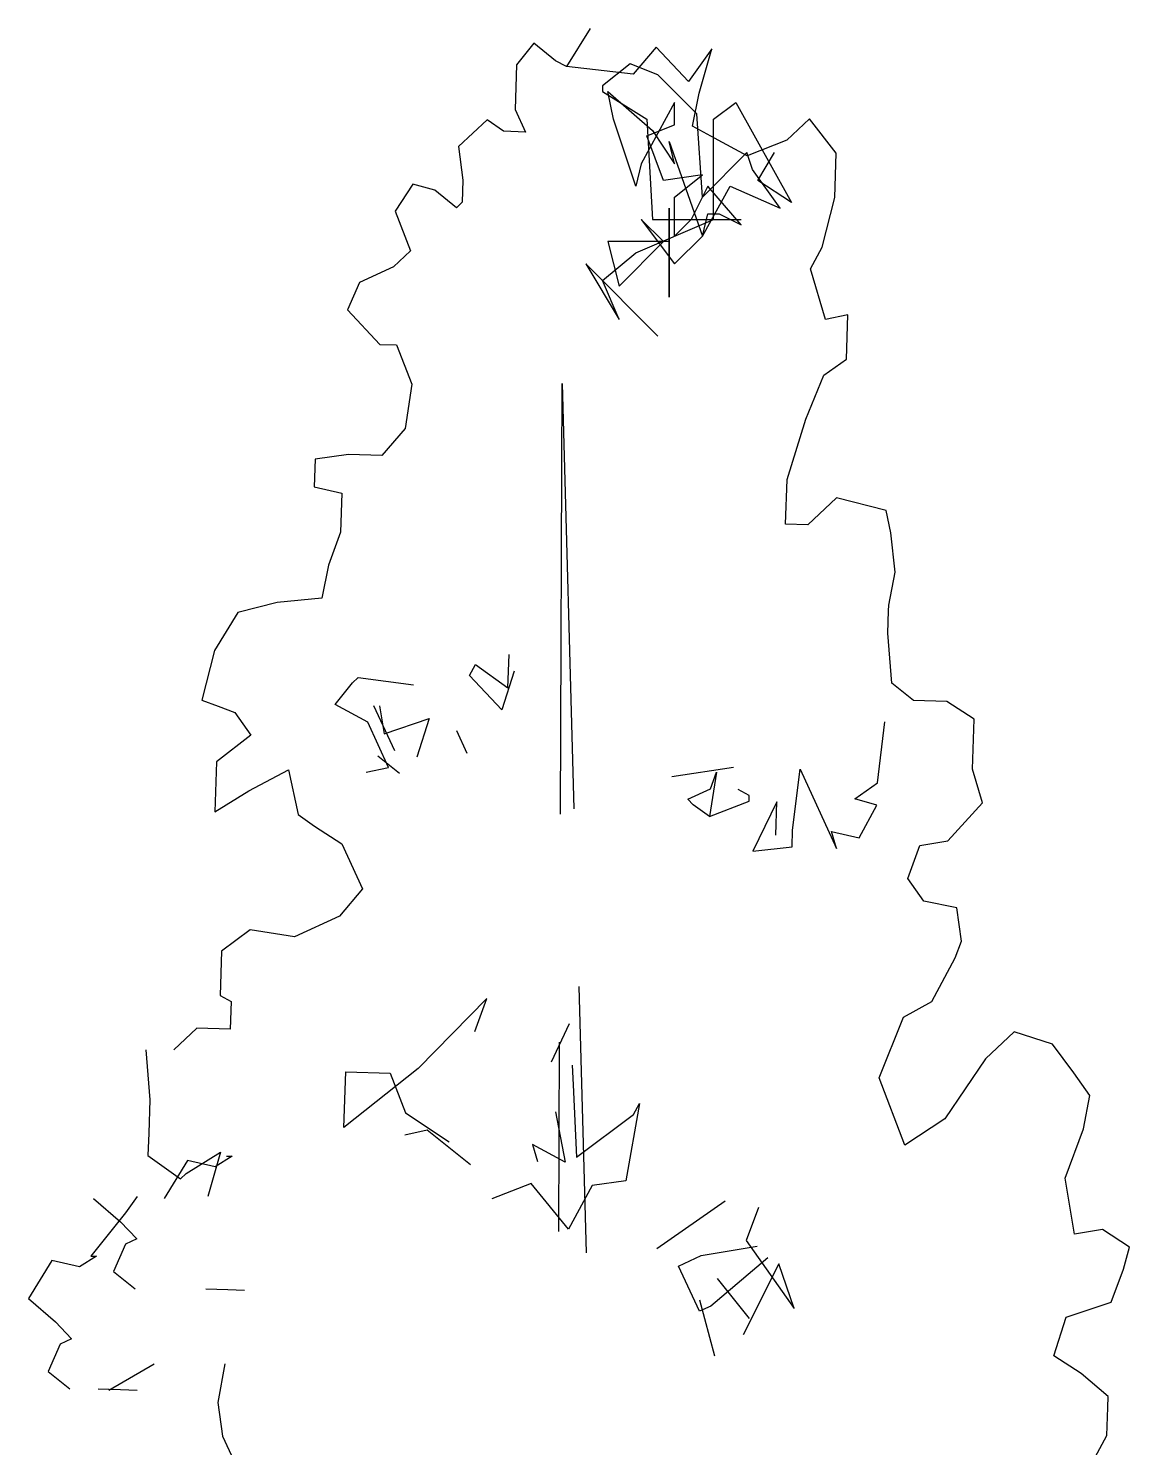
# Model space of a CAD drawing. Header units: millimetres. Extents: x 87938 to 265635, y 330093 to 434310.
# Drawn here: x 233093 to 236605, y 354503 to 359027 of the extents above; entities that cross this region are included whole.
import ezdxf

# ---------------------------------------------------------------- set-up
doc = ezdxf.new("R2010")
doc.units = ezdxf.units.MM

# ---------------------------------------------------------------- blocks, each defined once
blk = doc.blocks.new('A$C06EC6358')
for p, q in [((2089.4, 8390), (2027, 8288.6)), ((2089.4, 8390), (2027, 8288.6)), ((1940.3, 8350.4), (1894.2, 8292.8)), ((1940.3, 8350.4), (1894.2, 8292.8)), ((1997.9, 8304.2), (1940.3, 8350.4)), ((1997.9, 8304.2), (1940.3, 8350.4)), ((2265, 8340.1), (2203.6, 8268.1)), ((2265, 8340.1), (2203.6, 8268.1)), ((2350.8, 8248.7), (2265, 8340.1)), ((2350.8, 8248.7), (2265, 8340.1)), ((2412.7, 8335.4), (2350.8, 8248.7)), ((2412.7, 8335.4), (2350.8, 8248.7)), ((2379.4, 8218.2), (2412.7, 8335.4)), ((2379.4, 8218.2), (2412.7, 8335.4)), ((2027, 8288.6), (1997.9, 8304.2)), ((2027, 8288.6), (1997.9, 8304.2)), ((2196, 8296.1), (2122, 8237)), ((2196, 8296.1), (2122, 8237)), ((2269.8, 8266.6), (2196, 8296.1)), ((2269.8, 8266.6), (2196, 8296.1)), ((1894.2, 8292.8), (1890.4, 8174.6)), ((1894.2, 8292.8), (1890.4, 8174.6)), ((2203.6, 8268.1), (2027, 8288.6)), ((2203.6, 8268.1), (2027, 8288.6)), ((2373.1, 8163.2), (2269.8, 8266.6)), ((2373.1, 8163.2), (2269.8, 8266.6)), ((2122, 8237), (2122, 8222.3)), ((2122, 8237), (2122, 8222.3)), ((2122, 8222.3), (2240.2, 8148.5)), ((2122, 8222.3), (2240.2, 8148.5)), ((2136.9, 8222.3), (2254.9, 8119)), ((2151.6, 8148.5), (2136.9, 8222.3)), ((2136.9, 8222.3), (2254.9, 8119)), ((2151.6, 8148.5), (2136.9, 8222.3)), ((2314, 8192.8), (2225.4, 8030.3)), ((2314, 8192.8), (2225.4, 8030.3)), ((2314, 8133.7), (2314, 8192.8)), ((2314, 8133.7), (2314, 8192.8)), ((2361.7, 8130.1), (2379.4, 8218.2)), ((2361.7, 8130.1), (2379.4, 8218.2)), ((2417.4, 8148.5), (2476.5, 8192.8)), ((2417.4, 8148.5), (2476.5, 8192.8)), ((2476.5, 8192.8), (2624.2, 7927)), ((2476.5, 8192.8), (2624.2, 7927)), ((1815.7, 8147.4), (1739.5, 8076)), ((1815.7, 8147.4), (1739.5, 8076)), ((1859, 8116.5), (1815.7, 8147.4)), ((1859, 8116.5), (1815.7, 8147.4)), ((1890.4, 8174.6), (1918.1, 8114.6)), ((1890.4, 8174.6), (1918.1, 8114.6)), ((2210.7, 7971.2), (2151.6, 8148.5)), ((2210.7, 7971.2), (2151.6, 8148.5)), ((2240.2, 8148.5), (2254.9, 7882.6)), ((2240.2, 8148.5), (2254.9, 7882.6)), ((2387.8, 7941.7), (2373.1, 8163.2)), ((2387.8, 7941.7), (2373.1, 8163.2)), ((2417.4, 7882.6), (2417.4, 8148.5)), ((2417.4, 7882.6), (2417.4, 8148.5)), ((2672.7, 8149.8), (2611.8, 8092.6)), ((2672.7, 8149.8), (2611.8, 8092.6)), ((2743.7, 8058.8), (2672.7, 8149.8)), ((2743.7, 8058.8), (2672.7, 8149.8)), ((1918.1, 8114.6), (1859, 8116.5)), ((1918.1, 8114.6), (1859, 8116.5)), ((2240.2, 8104.1), (2314, 8133.7)), ((2240.2, 8104.1), (2314, 8133.7)), ((2254.9, 8119), (2314, 8030.3)), ((2254.9, 8119), (2314, 8030.3)), ((2419.9, 8098.7), (2361.7, 8130.1)), ((2419.9, 8098.7), (2361.7, 8130.1)), ((1739.5, 8076), (1751.5, 7987)), ((1739.5, 8076), (1751.5, 7987)), ((2284.5, 7986.1), (2240.2, 8104.1)), ((2284.5, 7986.1), (2240.2, 8104.1)), ((2299.3, 8089.4), (2387.8, 7838.3)), ((2314, 8030.3), (2299.3, 8089.4)), ((2299.3, 8089.4), (2387.8, 7838.3)), ((2314, 8030.3), (2299.3, 8089.4)), ((2507.1, 8051.6), (2419.9, 8098.7)), ((2507.1, 8051.6), (2419.9, 8098.7)), ((2611.8, 8092.6), (2507.1, 8051.6)), ((2611.8, 8092.6), (2507.1, 8051.6)), ((2506, 8059.9), (2387.8, 7941.7)), ((2506, 8059.9), (2387.8, 7941.7)), ((2520.9, 8015.5), (2506, 8059.9)), ((2520.9, 8015.5), (2506, 8059.9)), ((2535.6, 7986.1), (2579.8, 8059.9)), ((2535.6, 7986.1), (2579.8, 8059.9)), ((2739.9, 7940.9), (2743.7, 8058.8)), ((2739.9, 7940.9), (2743.7, 8058.8)), ((2225.4, 8030.3), (2210.7, 7971.2)), ((2225.4, 8030.3), (2210.7, 7971.2)), ((2387.8, 8000.8), (2284.5, 7986.1)), ((2387.8, 8000.8), (2284.5, 7986.1)), ((2314, 7941.7), (2387.8, 8000.8)), ((2314, 7941.7), (2387.8, 8000.8)), ((2594.7, 7912.1), (2520.9, 8015.5)), ((2594.7, 7912.1), (2520.9, 8015.5)), ((1618.2, 7976.5), (1571.5, 7904)), ((1618.2, 7976.5), (1571.5, 7904)), ((1676.8, 7959.8), (1618.2, 7976.5)), ((1676.8, 7959.8), (1618.2, 7976.5)), ((1734.3, 7913.7), (1676.8, 7959.8)), ((1734.3, 7913.7), (1676.8, 7959.8)), ((1751.5, 7987), (1749.6, 7927.9)), ((1751.5, 7987), (1749.6, 7927.9)), ((2402.7, 7971.2), (2358.4, 7882.6)), ((2402.7, 7971.2), (2358.4, 7882.6)), ((2387.8, 7838.3), (2461.8, 7971.2)), ((2387.8, 7838.3), (2461.8, 7971.2)), ((2491.3, 7867.9), (2402.7, 7971.2)), ((2491.3, 7867.9), (2402.7, 7971.2)), ((2461.8, 7971.2), (2594.7, 7912.1)), ((2461.8, 7971.2), (2594.7, 7912.1)), ((2624.2, 7927), (2535.6, 7986.1)), ((2624.2, 7927), (2535.6, 7986.1)), ((1749.6, 7927.9), (1734.3, 7913.7)), ((1749.6, 7927.9), (1734.3, 7913.7)), ((2314, 7838.3), (2314, 7941.7)), ((2314, 7838.3), (2314, 7941.7)), ((2706.2, 7808.8), (2739.9, 7940.9)), ((2706.2, 7808.8), (2739.9, 7940.9)), ((1571.5, 7904), (1612.6, 7799.3)), ((1571.5, 7904), (1612.6, 7799.3)), ((2210.7, 7794.1), (2417.4, 7882.6)), ((2210.7, 7794.1), (2417.4, 7882.6)), ((2225.4, 7882.6), (2314, 7764.5)), ((2284.5, 7823.5), (2225.4, 7882.6)), ((2225.4, 7882.6), (2314, 7764.5)), ((2284.5, 7823.5), (2225.4, 7882.6)), ((2254.9, 7882.6), (2491.3, 7882.6)), ((2254.9, 7882.6), (2491.3, 7882.6)), ((2299.3, 7912.1), (2299.3, 7867.9)), ((2299.3, 7764.5), (2299.3, 7912.1)), ((2299.3, 7912.1), (2299.3, 7867.9)), ((2299.3, 7764.5), (2299.3, 7912.1)), ((2358.4, 7882.6), (2314, 7838.3)), ((2358.4, 7882.6), (2314, 7838.3)), ((2387.8, 7838.3), (2402.7, 7897.4)), ((2387.8, 7838.3), (2402.7, 7897.4)), ((2402.7, 7897.4), (2432.2, 7897.4)), ((2402.7, 7897.4), (2432.2, 7897.4)), ((2432.2, 7897.4), (2491.3, 7867.9)), ((2432.2, 7897.4), (2491.3, 7867.9)), ((2299.3, 7867.9), (2299.3, 7675.9)), ((2299.3, 7867.9), (2299.3, 7675.9)), ((2136.9, 7823.5), (2166.4, 7705.4)), ((2299.3, 7823.5), (2136.9, 7823.5)), ((2136.9, 7823.5), (2166.4, 7705.4)), ((2299.3, 7823.5), (2136.9, 7823.5)), ((2166.4, 7705.4), (2284.5, 7823.5)), ((2166.4, 7705.4), (2284.5, 7823.5)), ((2299.3, 7675.9), (2299.3, 7823.5)), ((2299.3, 7675.9), (2299.3, 7823.5)), ((2314, 7764.5), (2387.8, 7838.3)), ((2314, 7764.5), (2387.8, 7838.3)), ((2674.9, 7750.8), (2706.2, 7808.8)), ((2674.9, 7750.8), (2706.2, 7808.8)), ((1612.6, 7799.3), (1566.8, 7756.4)), ((1612.6, 7799.3), (1566.8, 7756.4)), ((2122, 7720.1), (2210.7, 7794.1)), ((2122, 7720.1), (2210.7, 7794.1)), ((1566.8, 7756.4), (1476.9, 7714.9)), ((1566.8, 7756.4), (1476.9, 7714.9)), ((2077.8, 7764.5), (2166.4, 7616.8)), ((2269.8, 7572.5), (2077.8, 7764.5)), ((2077.8, 7764.5), (2166.4, 7616.8)), ((2269.8, 7572.5), (2077.8, 7764.5)), ((2714.9, 7616.4), (2674.9, 7750.8)), ((2714.9, 7616.4), (2674.9, 7750.8)), ((1476.9, 7714.9), (1445, 7642.1)), ((1476.9, 7714.9), (1445, 7642.1)), ((2166.4, 7616.8), (2122, 7720.1)), ((2166.4, 7616.8), (2122, 7720.1)), ((1445, 7642.1), (1530.7, 7550.6)), ((1445, 7642.1), (1530.7, 7550.6)), ((2774.5, 7629.4), (2714.9, 7616.4)), ((2774.5, 7629.4), (2714.9, 7616.4)), ((2770.7, 7511.3), (2774.5, 7629.4)), ((2770.7, 7511.3), (2774.5, 7629.4)), ((1530.7, 7550.6), (1575.1, 7549.2)), ((1530.7, 7550.6), (1575.1, 7549.2)), ((1575.1, 7549.2), (1616, 7444.5)), ((1575.1, 7549.2), (1616, 7444.5)), ((2710.2, 7468.9), (2770.7, 7511.3)), ((2710.2, 7468.9), (2770.7, 7511.3)), ((2662.3, 7352.2), (2710.2, 7468.9)), ((2662.3, 7352.2), (2710.2, 7468.9)), ((1616, 7444.5), (1597.6, 7326.9)), ((1616, 7444.5), (1597.6, 7326.9)), ((2010.4, 6302.2), (2015, 7446.6)), ((2010.4, 6302.2), (2015, 7446.6)), ((2015, 7446.6), (2046.4, 6317)), ((2015, 7446.6), (2046.4, 6317)), ((2612.7, 7191.2), (2662.3, 7352.2)), ((2612.7, 7191.2), (2662.3, 7352.2)), ((1597.6, 7326.9), (1536.2, 7255)), ((1597.6, 7326.9), (1536.2, 7255)), ((1358.5, 7245.8), (1356.1, 7172)), ((1358.5, 7245.8), (1356.1, 7172)), ((1447.5, 7257.8), (1358.5, 7245.8)), ((1447.5, 7257.8), (1358.5, 7245.8)), ((1536.2, 7255), (1447.5, 7257.8)), ((1536.2, 7255), (1447.5, 7257.8)), ((1356.1, 7172), (1429.6, 7155)), ((1356.1, 7172), (1429.6, 7155)), ((2609, 7073.1), (2612.7, 7191.2)), ((2609, 7073.1), (2612.7, 7191.2)), ((1429.6, 7155), (1426.3, 7051.5)), ((1429.6, 7155), (1426.3, 7051.5)), ((2744.1, 7142.8), (2668, 7071.2)), ((2744.1, 7142.8), (2668, 7071.2)), ((2876, 7109), (2744.1, 7142.8)), ((2876, 7109), (2744.1, 7142.8)), ((2889, 7049.5), (2876, 7109)), ((2889, 7049.5), (2876, 7109)), ((1426.3, 7051.5), (1393.9, 6964)), ((1426.3, 7051.5), (1393.9, 6964)), ((2668, 7071.2), (2609, 7073.1)), ((2668, 7071.2), (2609, 7073.1)), ((2900.4, 6945.7), (2889, 7049.5)), ((2900.4, 6945.7), (2889, 7049.5)), ((1393.9, 6964), (1376.3, 6875.9)), ((1393.9, 6964), (1376.3, 6875.9)), ((2882.9, 6857.6), (2900.4, 6945.7)), ((2882.9, 6857.6), (2900.4, 6945.7)), ((1257.8, 6864.8), (1153.4, 6838.5)), ((1257.8, 6864.8), (1153.4, 6838.5)), ((1376.3, 6875.9), (1257.8, 6864.8)), ((1376.3, 6875.9), (1257.8, 6864.8)), ((1153.4, 6838.5), (1091.2, 6737.1)), ((1153.4, 6838.5), (1091.2, 6737.1)), ((2880.6, 6783.7), (2882.4, 6842.7)), ((2880.6, 6783.7), (2882.4, 6842.7)), ((2882.4, 6842.7), (2882.9, 6857.6)), ((2882.4, 6842.7), (2882.9, 6857.6)), ((2891, 6650.4), (2880.6, 6783.7)), ((2891, 6650.4), (2880.6, 6783.7)), ((1091.2, 6737.1), (1057.5, 6605.2)), ((1091.2, 6737.1), (1057.5, 6605.2)), ((1871.2, 6638.5), (1874, 6727.1)), ((1871.2, 6638.5), (1874, 6727.1)), ((1768.8, 6671.3), (1784.5, 6700.4)), ((1768.8, 6671.3), (1784.5, 6700.4)), ((1784.5, 6700.4), (1871.2, 6638.5)), ((1784.5, 6700.4), (1871.2, 6638.5)), ((1887.3, 6682.2), (1854.5, 6579.9)), ((1887.3, 6682.2), (1854.5, 6579.9)), ((1411.8, 6593.9), (1457.9, 6651.6)), ((1411.8, 6593.9), (1457.9, 6651.6)), ((1457.9, 6651.6), (1473.2, 6665.8)), ((1457.9, 6651.6), (1473.2, 6665.8)), ((1473.2, 6665.8), (1620.2, 6646.4)), ((1473.2, 6665.8), (1620.2, 6646.4)), ((1854.5, 6579.9), (1768.8, 6671.3)), ((1854.5, 6579.9), (1768.8, 6671.3)), ((2948.7, 6604.2), (2891, 6650.4)), ((2948.7, 6604.2), (2891, 6650.4)), ((1057.5, 6605.2), (1101.2, 6589.1)), ((1057.5, 6605.2), (1101.2, 6589.1)), ((3037.3, 6601.4), (2948.7, 6604.2)), ((3037.3, 6601.4), (2948.7, 6604.2)), ((3109.7, 6554.9), (3037.3, 6601.4)), ((3109.7, 6554.9), (3037.3, 6601.4)), ((1101.2, 6589.1), (1145, 6572.8)), ((1101.2, 6589.1), (1145, 6572.8)), ((1145, 6572.8), (1187.5, 6512.4)), ((1145, 6572.8), (1187.5, 6512.4)), ((1498.8, 6546.9), (1411.8, 6593.9)), ((1498.8, 6546.9), (1411.8, 6593.9)), ((1570.4, 6470.6), (1515.1, 6590.7)), ((1570.4, 6470.6), (1515.1, 6590.7)), ((1529.7, 6590.2), (1542.2, 6516)), ((1529.7, 6590.2), (1542.2, 6516)), ((1554.1, 6426.9), (1498.8, 6546.9)), ((1554.1, 6426.9), (1498.8, 6546.9)), ((1542.2, 6516), (1661.6, 6556.4)), ((1542.2, 6516), (1661.6, 6556.4)), ((1661.6, 6556.4), (1629, 6454.1)), ((1661.6, 6556.4), (1629, 6454.1)), ((1734.6, 6524.5), (1762.3, 6464.5)), ((1734.6, 6524.5), (1762.3, 6464.5)), ((2853.1, 6385.6), (2873.1, 6547.5)), ((2853.1, 6385.6), (2873.1, 6547.5)), ((3105.4, 6421.9), (3109.7, 6554.9)), ((3105.4, 6421.9), (3109.7, 6554.9)), ((1187.5, 6512.4), (1096.6, 6441.4)), ((1187.5, 6512.4), (1096.6, 6441.4)), ((1525.5, 6457.4), (1583.2, 6411.2)), ((1525.5, 6457.4), (1583.2, 6411.2)), ((1096.6, 6441.4), (1092.3, 6308.6)), ((1096.6, 6441.4), (1092.3, 6308.6)), ((1182.8, 6364.8), (1288, 6420.6)), ((1182.8, 6364.8), (1288, 6420.6)), ((1288, 6420.6), (1313.8, 6301.5)), ((1288, 6420.6), (1313.8, 6301.5)), ((1494.6, 6414.1), (1554.1, 6426.9)), ((1494.6, 6414.1), (1554.1, 6426.9)), ((2306.9, 6403), (2470.4, 6427.3)), ((2306.9, 6403), (2470.4, 6427.3)), ((2425.5, 6413.9), (2407.1, 6296.4)), ((2425.5, 6413.9), (2407.1, 6296.4)), ((2409.4, 6370.2), (2425.5, 6413.9)), ((2409.4, 6370.2), (2425.5, 6413.9)), ((2627.6, 6259.8), (2647.4, 6421.7)), ((2627.6, 6259.8), (2647.4, 6421.7)), ((2647.4, 6421.7), (2744.1, 6211.7)), ((2647.4, 6421.7), (2744.1, 6211.7)), ((3132.2, 6332.5), (3105.4, 6421.9)), ((3132.2, 6332.5), (3105.4, 6421.9)), ((2792.7, 6343.3), (2853.1, 6385.6)), ((2792.7, 6343.3), (2853.1, 6385.6)), ((1092.3, 6308.6), (1182.8, 6364.8)), ((1092.3, 6308.6), (1182.8, 6364.8)), ((2349.4, 6342.5), (2409.4, 6370.2)), ((2349.4, 6342.5), (2409.4, 6370.2)), ((2363.6, 6327.3), (2349.4, 6342.5)), ((2363.6, 6327.3), (2349.4, 6342.5)), ((2407.1, 6296.4), (2511.8, 6337.3)), ((2407.1, 6296.4), (2511.8, 6337.3)), ((2512.2, 6352.2), (2483.2, 6367.8)), ((2512.2, 6352.2), (2483.2, 6367.8)), ((2511.8, 6337.3), (2512.2, 6352.2)), ((2511.8, 6337.3), (2512.2, 6352.2)), ((2585.5, 6335), (2522.2, 6204)), ((2585.5, 6335), (2522.2, 6204)), ((2582.7, 6246.4), (2585.5, 6335)), ((2582.7, 6246.4), (2585.5, 6335)), ((2851.2, 6326.6), (2792.7, 6343.3)), ((2851.2, 6326.6), (2792.7, 6343.3)), ((1313.8, 6301.5), (1357.1, 6270.6)), ((1313.8, 6301.5), (1357.1, 6270.6)), ((2407.1, 6296.4), (2363.6, 6327.3)), ((2407.1, 6296.4), (2363.6, 6327.3)), ((2804.2, 6239.4), (2851.2, 6326.6)), ((2804.2, 6239.4), (2851.2, 6326.6)), ((3040.3, 6231.9), (3132.2, 6332.5)), ((3040.3, 6231.9), (3132.2, 6332.5)), ((1357.1, 6270.6), (1429.6, 6224)), ((1357.1, 6270.6), (1429.6, 6224)), ((2626.2, 6215.4), (2627.6, 6259.8)), ((2626.2, 6215.4), (2627.6, 6259.8)), ((1429.6, 6224), (1484.7, 6104)), ((1429.6, 6224), (1484.7, 6104)), ((2730.9, 6256.5), (2804.2, 6239.4)), ((2744.1, 6211.7), (2730.9, 6256.5)), ((2730.9, 6256.5), (2804.2, 6239.4)), ((2744.1, 6211.7), (2730.9, 6256.5)), ((2966.1, 6219.5), (3040.3, 6231.9)), ((2966.1, 6219.5), (3040.3, 6231.9)), ((2522.2, 6204), (2626.2, 6215.4)), ((2522.2, 6204), (2626.2, 6215.4)), ((2933.7, 6131.8), (2966.1, 6219.5)), ((2933.7, 6131.8), (2966.1, 6219.5)), ((2976.1, 6071.4), (2933.7, 6131.8)), ((2976.1, 6071.4), (2933.7, 6131.8)), ((1484.7, 6104), (1423.5, 6032)), ((1484.7, 6104), (1423.5, 6032)), ((3064.2, 6053.9), (2976.1, 6071.4)), ((3064.2, 6053.9), (2976.1, 6071.4)), ((3076.2, 5964.8), (3064.2, 6053.9)), ((3076.2, 5964.8), (3064.2, 6053.9)), ((1185.8, 5995.3), (1110.1, 5938.5)), ((1185.8, 5995.3), (1110.1, 5938.5)), ((1303.5, 5976.8), (1185.8, 5995.3)), ((1303.5, 5976.8), (1185.8, 5995.3)), ((1423.5, 6032), (1303.5, 5976.8)), ((1423.5, 6032), (1303.5, 5976.8)), ((3060, 5921), (3076.2, 5964.8)), ((3060, 5921), (3076.2, 5964.8)), ((1110.1, 5938.5), (1106.4, 5820.5)), ((1110.1, 5938.5), (1106.4, 5820.5)), ((2997.2, 5804.8), (3060, 5921)), ((2997.2, 5804.8), (3060, 5921)), ((2059.6, 5844.3), (2079.2, 5137.6)), ((2059.6, 5844.3), (2079.2, 5137.6)), ((1106.4, 5820.5), (1135.5, 5804.8)), ((1106.4, 5820.5), (1135.5, 5804.8)), ((1815.4, 5812.7), (1632.1, 5626.5)), ((1815.4, 5812.7), (1632.1, 5626.5)), ((1783.1, 5725.1), (1815.4, 5812.7)), ((1783.1, 5725.1), (1815.4, 5812.7)), ((1135.5, 5804.8), (1133.1, 5731)), ((1135.5, 5804.8), (1133.1, 5731)), ((2922, 5762.9), (2997.2, 5804.8)), ((2922, 5762.9), (2997.2, 5804.8)), ((1044.5, 5733.8), (983.6, 5676.6)), ((1044.5, 5733.8), (983.6, 5676.6)), ((1133.1, 5731), (1044.5, 5733.8)), ((1133.1, 5731), (1044.5, 5733.8)), ((1987.3, 5644.7), (2035, 5746.6)), ((1987.3, 5644.7), (2035, 5746.6)), ((2857.8, 5602.2), (2922, 5762.9)), ((2857.8, 5602.2), (2922, 5762.9)), ((2006, 5194.1), (2008, 5696.9)), ((2006, 5194.1), (2008, 5696.9)), ((3216.2, 5724), (3140.1, 5652.4)), ((3216.2, 5724), (3140.1, 5652.4)), ((3318.6, 5691.1), (3216.2, 5724)), ((3318.6, 5691.1), (3216.2, 5724)), ((908.6, 5676.6), (919.2, 5543.3)), ((908.6, 5676.6), (919.2, 5543.3)), ((3375.3, 5615.4), (3318.6, 5691.1)), ((3375.3, 5615.4), (3318.6, 5691.1)), ((1632.1, 5626.5), (1435.2, 5470.2)), ((1632.1, 5626.5), (1435.2, 5470.2)), ((1435.2, 5470.2), (1439.9, 5617.8)), ((1435.2, 5470.2), (1439.9, 5617.8)), ((1439.9, 5617.8), (1557.9, 5614.1)), ((1439.9, 5617.8), (1557.9, 5614.1)), ((2041.5, 5635.5), (2044.5, 5583.8)), ((2041.5, 5635.5), (2044.5, 5583.8)), ((3140.1, 5652.4), (3031.7, 5493.3)), ((3140.1, 5652.4), (3031.7, 5493.3)), ((1557.9, 5614.1), (1599, 5509.2)), ((1557.9, 5614.1), (1599, 5509.2)), ((2044.5, 5583.8), (2053.3, 5391.4)), ((2044.5, 5583.8), (2053.3, 5391.4)), ((2926, 5422.8), (2857.8, 5602.2)), ((2926, 5422.8), (2857.8, 5602.2)), ((3417.8, 5555), (3375.3, 5615.4)), ((3417.8, 5555), (3375.3, 5615.4)), ((919.2, 5543.3), (916.4, 5454.7)), ((919.2, 5543.3), (916.4, 5454.7)), ((3400.2, 5466.9), (3417.8, 5555)), ((3400.2, 5466.9), (3417.8, 5555)), ((1599, 5509.2), (1714.6, 5431.7)), ((1599, 5509.2), (1714.6, 5431.7)), ((1997.9, 5511.4), (2023.3, 5377.7)), ((1997.9, 5511.4), (2023.3, 5377.7)), ((2053.3, 5391.4), (2204.5, 5504.9)), ((2053.3, 5391.4), (2204.5, 5504.9)), ((2220.3, 5533.9), (2184.2, 5328.1)), ((2220.3, 5533.9), (2184.2, 5328.1)), ((2204.5, 5504.9), (2220.3, 5533.9)), ((2204.5, 5504.9), (2220.3, 5533.9)), ((3031.7, 5493.3), (2926, 5422.8)), ((3031.7, 5493.3), (2926, 5422.8)), ((3351.7, 5335.5), (3400.2, 5466.9)), ((3351.7, 5335.5), (3400.2, 5466.9)), ((916.4, 5454.7), (914.5, 5395.6)), ((916.4, 5454.7), (914.5, 5395.6)), ((1656.5, 5463.1), (1597.1, 5450.2)), ((1656.5, 5463.1), (1597.1, 5450.2)), ((1771.8, 5370.8), (1656.5, 5463.1)), ((1771.8, 5370.8), (1656.5, 5463.1)), ((914.5, 5395.6), (957.8, 5364.7)), ((914.5, 5395.6), (957.8, 5364.7)), ((1016.4, 5348.1), (1106.9, 5404.4)), ((1016.4, 5348.1), (1106.9, 5404.4)), ((1106.9, 5404.4), (1073.6, 5287.2)), ((1106.9, 5404.4), (1073.6, 5287.2)), ((1138.4, 5393.7), (1093.1, 5365.6)), ((1138.4, 5393.7), (1093.1, 5365.6)), ((1123.5, 5394.2), (1138.4, 5393.7)), ((1123.5, 5394.2), (1138.4, 5393.7)), ((1936.1, 5424.7), (1949.3, 5380)), ((2023.3, 5377.7), (1936.1, 5424.7)), ((1936.1, 5424.7), (1949.3, 5380)), ((2023.3, 5377.7), (1936.1, 5424.7)), ((1019.8, 5382.7), (957.4, 5281.2)), ((1019.8, 5382.7), (957.4, 5281.2)), ((957.8, 5364.7), (1001.2, 5333.7)), ((957.8, 5364.7), (1001.2, 5333.7)), ((1093.1, 5365.6), (1019.8, 5382.7)), ((1093.1, 5365.6), (1019.8, 5382.7)), ((1001.2, 5333.7), (1016.4, 5348.1)), ((1001.2, 5333.7), (1016.4, 5348.1)), ((1932.8, 5321.4), (1828.1, 5280.3)), ((1932.8, 5321.4), (1828.1, 5280.3)), ((2032.3, 5200), (1932.8, 5321.4)), ((2032.3, 5200), (1932.8, 5321.4)), ((2095.1, 5316.2), (2032.3, 5200)), ((2095.1, 5316.2), (2032.3, 5200)), ((2184.2, 5328.1), (2095.1, 5316.2)), ((2184.2, 5328.1), (2095.1, 5316.2)), ((3376.6, 5186.9), (3351.7, 5335.5)), ((3376.6, 5186.9), (3351.7, 5335.5)), ((769.9, 5281.2), (841.8, 5219.8)), ((769.9, 5281.2), (841.8, 5219.8)), ((886.1, 5287.2), (855.1, 5243.7)), ((886.1, 5287.2), (855.1, 5243.7)), ((855.1, 5243.7), (762.8, 5128.6)), ((855.1, 5243.7), (762.8, 5128.6)), ((2267, 5148.3), (2448.5, 5275.5)), ((2267, 5148.3), (2448.5, 5275.5)), ((2536.6, 5257.8), (2504.3, 5170.3)), ((2536.6, 5257.8), (2504.3, 5170.3)), ((841.8, 5219.8), (884.8, 5174.2)), ((841.8, 5219.8), (884.8, 5174.2)), ((884.8, 5174.2), (854.8, 5160.3)), ((884.8, 5174.2), (854.8, 5160.3)), ((2504.3, 5170.3), (2631.5, 4988.9)), ((2504.3, 5170.3), (2631.5, 4988.9)), ((3450.8, 5199.2), (3376.6, 5186.9)), ((3450.8, 5199.2), (3376.6, 5186.9)), ((3523.2, 5152.6), (3450.8, 5199.2)), ((3523.2, 5152.6), (3450.8, 5199.2)), ((777.6, 5128.1), (732.3, 5100)), ((777.6, 5128.1), (732.3, 5100)), ((762.8, 5128.6), (777.6, 5128.1)), ((762.8, 5128.6), (777.6, 5128.1)), ((854.8, 5160.3), (822.9, 5087.5)), ((854.8, 5160.3), (822.9, 5087.5)), ((2324.7, 5102), (2384.7, 5129.7)), ((2324.7, 5102), (2384.7, 5129.7)), ((2384.7, 5129.7), (2533.3, 5154.5)), ((2384.7, 5129.7), (2533.3, 5154.5)), ((3506.6, 5094), (3523.2, 5152.6)), ((3506.6, 5094), (3523.2, 5152.6)), ((659, 5117), (596.7, 5015.6)), ((659, 5117), (596.7, 5015.6)), ((732.3, 5100), (659, 5117)), ((732.3, 5100), (659, 5117)), ((2380, 4982.1), (2324.7, 5102)), ((2380, 4982.1), (2324.7, 5102)), ((2561.9, 5124), (2410, 4995.9)), ((2561.9, 5124), (2410, 4995.9)), ((2591, 5108.4), (2496.3, 4919.3)), ((2591, 5108.4), (2496.3, 4919.3)), ((2631.5, 4988.9), (2591, 5108.4)), ((2631.5, 4988.9), (2591, 5108.4)), ((3474.2, 5006.4), (3506.6, 5094)), ((3474.2, 5006.4), (3506.6, 5094)), ((822.9, 5087.5), (880.6, 5041.3)), ((822.9, 5087.5), (880.6, 5041.3)), ((2427.2, 5069.2), (2512.4, 4963.1)), ((2427.2, 5069.2), (2512.4, 4963.1)), ((596.7, 5015.6), (668.6, 4954.2)), ((596.7, 5015.6), (668.6, 4954.2)), ((1068.1, 5041.3), (1127.1, 5039.5)), ((1068.1, 5041.3), (1127.1, 5039.5)), ((1127.1, 5039.5), (1171.4, 5038.1)), ((1127.1, 5039.5), (1171.4, 5038.1)), ((2410, 4995.9), (2380, 4982.1)), ((2410, 4995.9), (2380, 4982.1)), ((2420.7, 4862.6), (2381, 5011.5)), ((2420.7, 4862.6), (2381, 5011.5)), ((3354.7, 4965.9), (3474.2, 5006.4)), ((3354.7, 4965.9), (3474.2, 5006.4)), ((668.6, 4954.2), (711.5, 4908.5)), ((668.6, 4954.2), (711.5, 4908.5)), ((3321.9, 4863.5), (3354.7, 4965.9)), ((3321.9, 4863.5), (3354.7, 4965.9)), ((711.5, 4908.5), (681.5, 4894.6)), ((711.5, 4908.5), (681.5, 4894.6)), ((681.5, 4894.6), (649.6, 4821.8)), ((681.5, 4894.6), (649.6, 4821.8)), ((810.6, 4772.4), (931.1, 4842.4)), ((810.6, 4772.4), (931.1, 4842.4)), ((1118.6, 4842.4), (1100.5, 4739.6)), ((1118.6, 4842.4), (1100.5, 4739.6)), ((3394.4, 4816.8), (3321.9, 4863.5)), ((3394.4, 4816.8), (3321.9, 4863.5)), ((649.6, 4821.8), (707.3, 4775.7)), ((649.6, 4821.8), (707.3, 4775.7)), ((3466.3, 4755.5), (3394.4, 4816.8)), ((3466.3, 4755.5), (3394.4, 4816.8)), ((782.3, 4775.7), (841.4, 4773.8)), ((782.3, 4775.7), (841.4, 4773.8)), ((841.4, 4773.8), (885.6, 4772.4)), ((841.4, 4773.8), (885.6, 4772.4)), ((3465.3, 4726), (3466.3, 4755.5)), ((3465.3, 4726), (3466.3, 4755.5)), ((1100.5, 4739.6), (1112.5, 4650.5)), ((1100.5, 4739.6), (1112.5, 4650.5)), ((3463, 4652.1), (3465.3, 4726)), ((3463, 4652.1), (3465.3, 4726)), ((1112.5, 4650.5), (1153.9, 4560.5)), ((1112.5, 4650.5), (1153.9, 4560.5)), ((3400.2, 4536), (3463, 4652.1)), ((3400.2, 4536), (3463, 4652.1))]:
    blk.add_line(p, q)

msp = doc.modelspace()

# ---------------------------------------------------------------- block references
at = {"xscale": 1.2, "yscale": 1.2, "zscale": 1.2}
msp.add_blockref('A$C06EC6358', (232377.2, 348959.3), dxfattribs=at)

doc.saveas('drawing.dxf')
